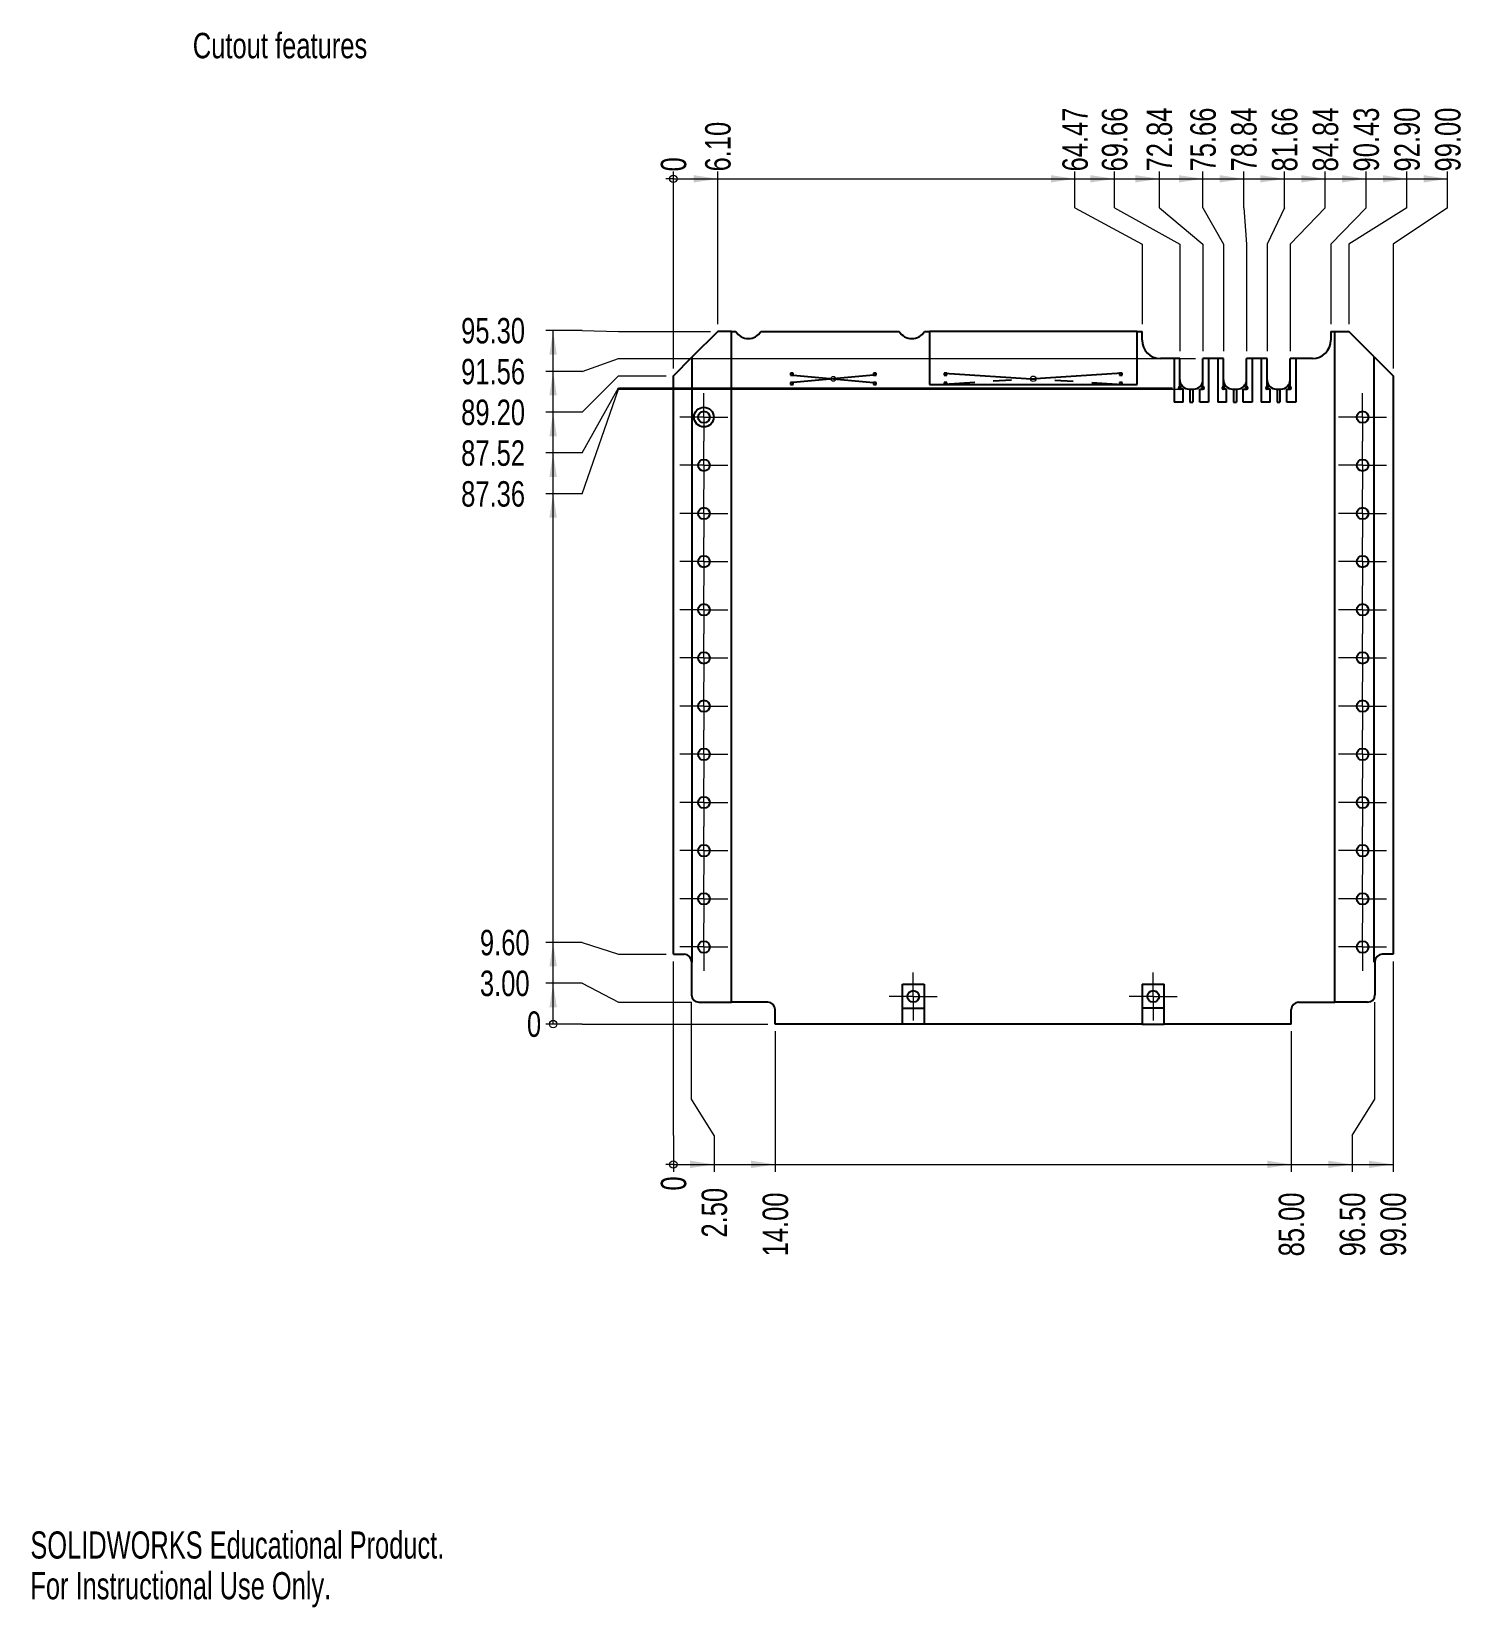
# Model space of a CAD drawing. Header units: millimetres. Extents: x 0 to 198, y 0 to 217.
import ezdxf

# ---------------------------------------------------------------- set-up
doc = ezdxf.new("R2010")
doc.units = ezdxf.units.MM
doc.linetypes.add('CENTERX2', pattern=[20.32, 12.7, -2.54, 2.54, -2.54])
doc.styles.add('SLDTEXTSTYLE0', font='TXT', dxfattribs={"width": 0.75})
doc.styles.add('SLDTEXTSTYLE1', font='TXT', dxfattribs={"width": 0.7})
doc.dimstyles.new('SLDDIMSTYLE0', dxfattribs={"dimtxt": 3.5, "dimasz": 0.338667, "dimexe": 0, "dimexo": 0.0625, "dimgap": 0.875, "dimtad": 0, "dimtih": 1, "dimtoh": 1, "dimdec": 0, "dimrnd": 1e-09, "dimdsep": 46, "dimtxsty": 'SLDTEXTSTYLE0', "dimblk1": 'ORIGIN', "dimblk2": 'ORIGIN', "dimsah": 1, "dimcen": 0.09, "dimadec": 0, "dimazin": 2, "dimtfac": 1, "dimtdec": 0, "dimtofl": 0, "dimtmove": 0, "dimatfit": 3, "dimldrblk": 'ORIGIN', "dimfxl": 1, "dimfrac": 2, "dimtolj": 1, "dimtzin": 12, "dimarcsym": 0})
doc.dimstyles.new('SLDDIMSTYLE1', dxfattribs={"dimtxt": 3.5, "dimasz": 3.302, "dimexe": 0, "dimexo": 0.0625, "dimgap": 0.875, "dimtad": 0, "dimtih": 1, "dimtoh": 1, "dimrnd": 1e-09, "dimzin": 4, "dimdsep": 46, "dimtxsty": 'SLDTEXTSTYLE0', "dimsah": 1, "dimcen": 0.09, "dimadec": 0, "dimazin": 1, "dimtfac": 1, "dimtofl": 0, "dimtmove": 0, "dimatfit": 3, "dimfxl": 1, "dimfrac": 2, "dimtolj": 1, "dimtzin": 12, "dimarcsym": 0})
doc.dimstyles.new('SLDDIMSTYLE2', dxfattribs={"dimtxt": 3.5, "dimasz": 3.302, "dimexe": 0, "dimexo": 0.0625, "dimgap": 0.875, "dimtad": 0, "dimtih": 1, "dimtoh": 1, "dimrnd": 1e-09, "dimzin": 12, "dimdsep": 46, "dimtxsty": 'SLDTEXTSTYLE0', "dimsah": 1, "dimcen": 0.09, "dimadec": 0, "dimazin": 3, "dimtfac": 1, "dimtofl": 0, "dimtmove": 0, "dimatfit": 3, "dimfxl": 1, "dimfrac": 2, "dimtolj": 1, "dimtzin": 12, "dimarcsym": 0})

# ---------------------------------------------------------------- blocks, each defined once
blk = doc.blocks.new('_ORIGIN')
at = {"color": 0, "linetype": 'ByBlock', "lineweight": -2}
blk.add_line((0, 0), (-1, 0), dxfattribs=at)
blk.add_circle((0, 0), 0.5, dxfattribs=at)
blk = doc.blocks.new('_D')
at = {"color": 7, "linetype": 'Continuous', "lineweight": 18}
for p, q in [((88.45, 69.9), (88.45, 88.82)), ((88.45, 64.9), (88.45, 69.9)), ((88.45, 64.9), (88.45, 59.9))]:
    blk.add_line(p, q, dxfattribs=at)
at = {"color": 7, "linetype": 'Continuous', "lineweight": 18, "xscale": 1.016, "yscale": 1.016}
blk.add_blockref('_ORIGIN', (88.45, 60.91), dxfattribs=at)
at = {"color": 7, "linetype": 'Continuous', "lineweight": 18, "insert": (86.72, 57.31), "char_height": 3.5, "attachment_point": 1, "rotation": 90, "style": 'SLDTEXTSTYLE0'}
blk.add_mtext('0', dxfattribs=at)
blk = doc.blocks.new('_D_1')
at = {"color": 7, "linetype": 'Continuous', "lineweight": 18}
for p, q in [((90.95, 69.9), (90.95, 83.22)), ((94.07, 64.9), (90.95, 69.9)), ((94.07, 64.9), (94.07, 59.9)), ((88.45, 60.91), (94.07, 60.91))]:
    blk.add_line(p, q, dxfattribs=at)
blk.add_solid([(94.07, 60.91), (90.76, 61.42), (90.76, 60.41)], dxfattribs=at)
at = {"color": 7, "linetype": 'Continuous', "lineweight": 18, "insert": (92.33, 50.85), "char_height": 3.5, "attachment_point": 1, "rotation": 90, "style": 'SLDTEXTSTYLE0'}
blk.add_mtext('2.50', dxfattribs=at)
blk = doc.blocks.new('_D_2')
at = {"color": 7, "linetype": 'Continuous', "lineweight": 18}
for p, q in [((102.45, 79.22), (102.45, 59.9)), ((94.07, 60.91), (102.45, 60.91))]:
    blk.add_line(p, q, dxfattribs=at)
blk.add_solid([(102.45, 60.91), (99.15, 61.42), (99.15, 60.41)], dxfattribs=at)
at = {"color": 7, "linetype": 'Continuous', "lineweight": 18, "insert": (100.72, 48.26), "char_height": 3.5, "attachment_point": 1, "rotation": 90, "style": 'SLDTEXTSTYLE0'}
blk.add_mtext('14.00', dxfattribs=at)
blk = doc.blocks.new('_D_3')
at = {"color": 7, "linetype": 'Continuous', "lineweight": 18}
for p, q in [((173.45, 79.22), (173.45, 59.9)), ((102.45, 60.91), (173.45, 60.91))]:
    blk.add_line(p, q, dxfattribs=at)
blk.add_solid([(173.45, 60.91), (170.15, 61.42), (170.15, 60.41)], dxfattribs=at)
at = {"color": 7, "linetype": 'Continuous', "lineweight": 18, "insert": (171.72, 48.26), "char_height": 3.5, "attachment_point": 1, "rotation": 90, "style": 'SLDTEXTSTYLE0'}
blk.add_mtext('85.00', dxfattribs=at)
blk = doc.blocks.new('_D_4')
at = {"color": 7, "linetype": 'Continuous', "lineweight": 18}
for p, q in [((184.95, 69.9), (184.95, 83.22)), ((181.84, 64.9), (184.95, 69.9)), ((181.84, 64.9), (181.84, 59.9)), ((173.45, 60.91), (181.84, 60.91))]:
    blk.add_line(p, q, dxfattribs=at)
blk.add_solid([(181.84, 60.91), (178.54, 61.42), (178.54, 60.41)], dxfattribs=at)
at = {"color": 7, "linetype": 'Continuous', "lineweight": 18, "insert": (180.11, 48.26), "char_height": 3.5, "attachment_point": 1, "rotation": 90, "style": 'SLDTEXTSTYLE0'}
blk.add_mtext('96.50', dxfattribs=at)
blk = doc.blocks.new('_D_5')
at = {"color": 7, "linetype": 'Continuous', "lineweight": 18}
for p, q in [((187.45, 88.82), (187.45, 59.9)), ((181.84, 60.91), (187.45, 60.91))]:
    blk.add_line(p, q, dxfattribs=at)
blk.add_solid([(187.45, 60.91), (184.15, 61.42), (184.15, 60.41)], dxfattribs=at)
at = {"color": 7, "linetype": 'Continuous', "lineweight": 18, "insert": (185.72, 48.26), "char_height": 3.5, "attachment_point": 1, "rotation": 90, "style": 'SLDTEXTSTYLE0'}
blk.add_mtext('99.00', dxfattribs=at)
blk = doc.blocks.new('_D_6')
at = {"color": 7, "linetype": 'Continuous', "lineweight": 18}
for p, q in [((75.89, 80.22), (70.89, 80.22)), ((75.89, 80.22), (80.89, 80.22)), ((80.89, 80.22), (101.45, 80.22))]:
    blk.add_line(p, q, dxfattribs=at)
at = {"color": 7, "linetype": 'Continuous', "lineweight": 18, "xscale": 1.016, "yscale": 1.016}
blk.add_blockref('_ORIGIN', (71.91, 80.22), dxfattribs=at)
at = {"color": 7, "linetype": 'Continuous', "lineweight": 18, "insert": (68.31, 81.96), "char_height": 3.5, "attachment_point": 1, "style": 'SLDTEXTSTYLE0'}
blk.add_mtext('0', dxfattribs=at)
blk = doc.blocks.new('_D_7')
at = {"color": 7, "linetype": 'Continuous', "lineweight": 18}
for p, q in [((75.89, 85.83), (70.89, 85.83)), ((71.91, 80.22), (71.91, 85.83)), ((75.89, 85.83), (80.89, 83.22)), ((80.89, 83.22), (90.95, 83.22))]:
    blk.add_line(p, q, dxfattribs=at)
blk.add_solid([(71.91, 85.83), (71.4, 82.53), (72.42, 82.53)], dxfattribs=at)
at = {"color": 7, "linetype": 'Continuous', "lineweight": 18, "insert": (61.84, 87.57), "char_height": 3.5, "attachment_point": 1, "style": 'SLDTEXTSTYLE0'}
blk.add_mtext('3.00', dxfattribs=at)
blk = doc.blocks.new('_D_8')
at = {"color": 7, "linetype": 'Continuous', "lineweight": 18}
for p, q in [((75.89, 91.45), (70.89, 91.45)), ((71.91, 85.83), (71.91, 91.45)), ((75.89, 91.45), (80.89, 89.82)), ((80.89, 89.82), (87.45, 89.82))]:
    blk.add_line(p, q, dxfattribs=at)
blk.add_solid([(71.91, 91.45), (71.4, 88.14), (72.42, 88.14)], dxfattribs=at)
at = {"color": 7, "linetype": 'Continuous', "lineweight": 18, "insert": (61.84, 93.18), "char_height": 3.5, "attachment_point": 1, "style": 'SLDTEXTSTYLE0'}
blk.add_mtext('9.60', dxfattribs=at)
blk = doc.blocks.new('_D_9')
at = {"color": 7, "linetype": 'Continuous', "lineweight": 18}
for p, q in [((75.89, 153.18), (80.89, 167.58)), ((80.89, 167.58), (158.38, 167.58)), ((75.89, 153.18), (70.89, 153.18)), ((71.91, 91.45), (71.91, 153.18))]:
    blk.add_line(p, q, dxfattribs=at)
blk.add_solid([(71.91, 153.18), (71.4, 149.87), (72.42, 149.87)], dxfattribs=at)
at = {"color": 7, "linetype": 'Continuous', "lineweight": 18, "insert": (59.26, 154.91), "char_height": 3.5, "attachment_point": 1, "style": 'SLDTEXTSTYLE0'}
blk.add_mtext('87.36', dxfattribs=at)
blk = doc.blocks.new('_D_10')
at = {"color": 7, "linetype": 'Continuous', "lineweight": 18}
for p, q in [((75.89, 158.79), (80.89, 167.74)), ((80.89, 167.74), (157.11, 167.74)), ((75.89, 158.79), (70.89, 158.79)), ((71.91, 153.18), (71.91, 158.79))]:
    blk.add_line(p, q, dxfattribs=at)
blk.add_solid([(71.91, 158.79), (71.4, 155.49), (72.42, 155.49)], dxfattribs=at)
at = {"color": 7, "linetype": 'Continuous', "lineweight": 18, "insert": (59.26, 160.52), "char_height": 3.5, "attachment_point": 1, "style": 'SLDTEXTSTYLE0'}
blk.add_mtext('87.52', dxfattribs=at)
blk = doc.blocks.new('_D_11')
at = {"color": 7, "linetype": 'Continuous', "lineweight": 18}
for p, q in [((75.89, 164.4), (80.89, 169.42)), ((80.89, 169.42), (87.45, 169.42)), ((75.89, 164.4), (70.89, 164.4)), ((71.91, 158.79), (71.91, 164.4))]:
    blk.add_line(p, q, dxfattribs=at)
blk.add_solid([(71.91, 164.4), (71.4, 161.1), (72.42, 161.1)], dxfattribs=at)
at = {"color": 7, "linetype": 'Continuous', "lineweight": 18, "insert": (59.26, 166.13), "char_height": 3.5, "attachment_point": 1, "style": 'SLDTEXTSTYLE0'}
blk.add_mtext('89.20', dxfattribs=at)
blk = doc.blocks.new('_D_12')
at = {"color": 7, "linetype": 'Continuous', "lineweight": 18}
for p, q in [((75.89, 170.01), (80.89, 171.78)), ((80.89, 171.78), (160.29, 171.78)), ((75.89, 170.01), (70.89, 170.01)), ((71.91, 164.4), (71.91, 170.01))]:
    blk.add_line(p, q, dxfattribs=at)
blk.add_solid([(71.91, 170.01), (71.4, 166.71), (72.42, 166.71)], dxfattribs=at)
at = {"color": 7, "linetype": 'Continuous', "lineweight": 18, "insert": (59.26, 171.74), "char_height": 3.5, "attachment_point": 1, "style": 'SLDTEXTSTYLE0'}
blk.add_mtext('91.56', dxfattribs=at)
blk = doc.blocks.new('_D_13')
at = {"color": 7, "linetype": 'Continuous', "lineweight": 18}
for p, q in [((75.89, 175.62), (70.89, 175.62)), ((71.91, 170.01), (71.91, 175.62)), ((75.89, 175.62), (80.89, 175.52)), ((80.89, 175.52), (93.55, 175.52))]:
    blk.add_line(p, q, dxfattribs=at)
blk.add_solid([(71.91, 175.62), (71.4, 172.32), (72.42, 172.32)], dxfattribs=at)
at = {"color": 7, "linetype": 'Continuous', "lineweight": 18, "insert": (59.26, 177.36), "char_height": 3.5, "attachment_point": 1, "style": 'SLDTEXTSTYLE0'}
blk.add_mtext('95.30', dxfattribs=at)
blk = doc.blocks.new('_D_14')
at = {"color": 7, "linetype": 'Continuous', "lineweight": 18}
blk.add_line((88.45, 170.42), (88.45, 197.52), dxfattribs=at)
at = {"color": 7, "linetype": 'Continuous', "lineweight": 18, "xscale": 1.016, "yscale": 1.016}
blk.add_blockref('_ORIGIN', (88.45, 196.51), dxfattribs=at)
at = {"color": 7, "linetype": 'Continuous', "lineweight": 18, "insert": (86.72, 197.52), "char_height": 3.5, "attachment_point": 1, "rotation": 90, "style": 'SLDTEXTSTYLE0'}
blk.add_mtext('0', dxfattribs=at)
blk = doc.blocks.new('_D_15')
at = {"color": 7, "linetype": 'Continuous', "lineweight": 18}
for p, q in [((94.55, 176.52), (94.55, 197.52)), ((88.45, 196.51), (94.55, 196.51))]:
    blk.add_line(p, q, dxfattribs=at)
blk.add_solid([(94.55, 196.51), (91.25, 197.01), (91.25, 196)], dxfattribs=at)
at = {"color": 7, "linetype": 'Continuous', "lineweight": 18, "insert": (92.82, 197.52), "char_height": 3.5, "attachment_point": 1, "rotation": 90, "style": 'SLDTEXTSTYLE0'}
blk.add_mtext('6.10', dxfattribs=at)
blk = doc.blocks.new('_D_16')
at = {"color": 7, "linetype": 'Continuous', "lineweight": 18}
for p, q in [((143.69, 192.52), (143.69, 197.52)), ((94.55, 196.51), (143.69, 196.51)), ((143.69, 192.52), (152.92, 187.52)), ((152.92, 187.52), (152.92, 176.52))]:
    blk.add_line(p, q, dxfattribs=at)
blk.add_solid([(143.69, 196.51), (140.39, 197.01), (140.39, 196)], dxfattribs=at)
at = {"color": 7, "linetype": 'Continuous', "lineweight": 18, "insert": (141.96, 197.52), "char_height": 3.5, "attachment_point": 1, "rotation": 90, "style": 'SLDTEXTSTYLE0'}
blk.add_mtext('64.47', dxfattribs=at)
blk = doc.blocks.new('_D_17')
at = {"color": 7, "linetype": 'Continuous', "lineweight": 18}
for p, q in [((149.12, 192.52), (149.12, 197.52)), ((143.69, 196.51), (149.12, 196.51)), ((149.12, 192.52), (158.11, 187.52)), ((158.11, 187.52), (158.11, 172.78))]:
    blk.add_line(p, q, dxfattribs=at)
blk.add_solid([(149.12, 196.51), (145.82, 197.01), (145.82, 196)], dxfattribs=at)
at = {"color": 7, "linetype": 'Continuous', "lineweight": 18, "insert": (147.39, 197.52), "char_height": 3.5, "attachment_point": 1, "rotation": 90, "style": 'SLDTEXTSTYLE0'}
blk.add_mtext('69.66', dxfattribs=at)
blk = doc.blocks.new('_D_18')
at = {"color": 7, "linetype": 'Continuous', "lineweight": 18}
for p, q in [((155.3, 192.52), (155.3, 197.52)), ((149.12, 196.51), (155.3, 196.51)), ((155.3, 192.52), (161.29, 187.52)), ((161.29, 187.52), (161.29, 172.78))]:
    blk.add_line(p, q, dxfattribs=at)
blk.add_solid([(155.3, 196.51), (152, 197.01), (152, 196)], dxfattribs=at)
at = {"color": 7, "linetype": 'Continuous', "lineweight": 18, "insert": (153.56, 197.52), "char_height": 3.5, "attachment_point": 1, "rotation": 90, "style": 'SLDTEXTSTYLE0'}
blk.add_mtext('72.84', dxfattribs=at)
blk = doc.blocks.new('_D_19')
at = {"color": 7, "linetype": 'Continuous', "lineweight": 18}
for p, q in [((161.29, 192.52), (161.29, 197.52)), ((155.3, 196.51), (161.29, 196.51)), ((161.29, 192.52), (164.11, 187.52)), ((164.11, 187.52), (164.11, 172.78))]:
    blk.add_line(p, q, dxfattribs=at)
blk.add_solid([(161.29, 196.51), (157.99, 197.01), (157.99, 196)], dxfattribs=at)
at = {"color": 7, "linetype": 'Continuous', "lineweight": 18, "insert": (159.56, 197.52), "char_height": 3.5, "attachment_point": 1, "rotation": 90, "style": 'SLDTEXTSTYLE0'}
blk.add_mtext('75.66', dxfattribs=at)
blk = doc.blocks.new('_D_20')
at = {"color": 7, "linetype": 'Continuous', "lineweight": 18}
for p, q in [((166.91, 192.52), (166.91, 197.52)), ((161.29, 196.51), (166.91, 196.51)), ((166.91, 192.52), (167.29, 187.52)), ((167.29, 187.52), (167.29, 172.78))]:
    blk.add_line(p, q, dxfattribs=at)
blk.add_solid([(166.91, 196.51), (163.6, 197.01), (163.6, 196)], dxfattribs=at)
at = {"color": 7, "linetype": 'Continuous', "lineweight": 18, "insert": (165.17, 197.52), "char_height": 3.5, "attachment_point": 1, "rotation": 90, "style": 'SLDTEXTSTYLE0'}
blk.add_mtext('78.84', dxfattribs=at)
blk = doc.blocks.new('_D_21')
at = {"color": 7, "linetype": 'Continuous', "lineweight": 18}
for p, q in [((172.52, 192.52), (172.52, 197.52)), ((166.91, 196.51), (172.52, 196.51)), ((172.52, 192.52), (170.11, 187.52)), ((170.11, 187.52), (170.11, 172.78))]:
    blk.add_line(p, q, dxfattribs=at)
blk.add_solid([(172.52, 196.51), (169.21, 197.01), (169.21, 196)], dxfattribs=at)
at = {"color": 7, "linetype": 'Continuous', "lineweight": 18, "insert": (170.78, 197.52), "char_height": 3.5, "attachment_point": 1, "rotation": 90, "style": 'SLDTEXTSTYLE0'}
blk.add_mtext('81.66', dxfattribs=at)
blk = doc.blocks.new('_D_22')
at = {"color": 7, "linetype": 'Continuous', "lineweight": 18}
for p, q in [((178.13, 192.52), (178.13, 197.52)), ((172.52, 196.51), (178.13, 196.51)), ((178.13, 192.52), (173.29, 187.52)), ((173.29, 187.52), (173.29, 172.78))]:
    blk.add_line(p, q, dxfattribs=at)
blk.add_solid([(178.13, 196.51), (174.83, 197.01), (174.83, 196)], dxfattribs=at)
at = {"color": 7, "linetype": 'Continuous', "lineweight": 18, "insert": (176.4, 197.52), "char_height": 3.5, "attachment_point": 1, "rotation": 90, "style": 'SLDTEXTSTYLE0'}
blk.add_mtext('84.84', dxfattribs=at)
blk = doc.blocks.new('_D_23')
at = {"color": 7, "linetype": 'Continuous', "lineweight": 18}
for p, q in [((183.74, 192.52), (183.74, 197.52)), ((178.13, 196.51), (183.74, 196.51)), ((183.74, 192.52), (178.89, 187.52)), ((178.89, 187.52), (178.89, 176.52))]:
    blk.add_line(p, q, dxfattribs=at)
blk.add_solid([(183.74, 196.51), (180.44, 197.01), (180.44, 196)], dxfattribs=at)
at = {"color": 7, "linetype": 'Continuous', "lineweight": 18, "insert": (182.01, 197.52), "char_height": 3.5, "attachment_point": 1, "rotation": 90, "style": 'SLDTEXTSTYLE0'}
blk.add_mtext('90.43', dxfattribs=at)
blk = doc.blocks.new('_D_24')
at = {"color": 7, "linetype": 'Continuous', "lineweight": 18}
for p, q in [((189.35, 192.52), (189.35, 197.52)), ((183.74, 196.51), (189.35, 196.51)), ((189.35, 192.52), (181.35, 187.52)), ((181.35, 187.52), (181.35, 176.52))]:
    blk.add_line(p, q, dxfattribs=at)
blk.add_solid([(189.35, 196.51), (186.05, 197.01), (186.05, 196)], dxfattribs=at)
at = {"color": 7, "linetype": 'Continuous', "lineweight": 18, "insert": (187.62, 197.52), "char_height": 3.5, "attachment_point": 1, "rotation": 90, "style": 'SLDTEXTSTYLE0'}
blk.add_mtext('92.90', dxfattribs=at)
blk = doc.blocks.new('_D_25')
at = {"color": 7, "linetype": 'Continuous', "lineweight": 18}
for p, q in [((194.96, 192.52), (194.96, 197.52)), ((189.35, 196.51), (194.96, 196.51)), ((194.96, 192.52), (187.45, 187.52)), ((187.45, 187.52), (187.45, 170.42))]:
    blk.add_line(p, q, dxfattribs=at)
blk.add_solid([(194.96, 196.51), (191.66, 197.01), (191.66, 196)], dxfattribs=at)
at = {"color": 7, "linetype": 'Continuous', "lineweight": 18, "insert": (193.23, 197.52), "char_height": 3.5, "attachment_point": 1, "rotation": 90, "style": 'SLDTEXTSTYLE0'}
blk.add_mtext('99.00', dxfattribs=at)
blk = doc.blocks.new('SW_CENTERMARKSYMBOL_0')
at = {"color": 0, "linetype": 'Continuous', "lineweight": 0}
for p, q in [((0, 2.5), (0, 3.3)), ((0, 0), (0, 2.5)), ((-2.5, 0), (-3.3, 0)), ((0, 0), (-2.5, 0)), ((0, 0), (0, -2.5)), ((0, 0), (2.5, 0)), ((2.5, 0), (3.3, 0)), ((0, -2.5), (0, -3.3))]:
    blk.add_line(p, q, dxfattribs=at)
blk = doc.blocks.new('SW_CENTERMARKSYMBOL_1')
at = {"color": 0, "linetype": 'Continuous', "lineweight": 0}
for p, q in [((0, 2.5), (0, 3.3)), ((0, 0), (0, 2.5)), ((-2.5, 0), (-3.3, 0)), ((0, 0), (-2.5, 0)), ((0, 0), (0, -2.5)), ((0, 0), (2.5, 0)), ((2.5, 0), (3.3, 0)), ((0, -2.5), (0, -3.3))]:
    blk.add_line(p, q, dxfattribs=at)
blk = doc.blocks.new('SW_CENTERMARKSYMBOL_2')
at = {"color": 0, "linetype": 'Continuous', "lineweight": 0}
for p, q in [((0, 2.5), (0, 3.3)), ((0, 0), (0, 2.5)), ((-2.5, 0), (-3.3, 0)), ((0, 0), (-2.5, 0)), ((0, 0), (0, -2.5)), ((0, 0), (2.5, 0)), ((2.5, 0), (3.3, 0)), ((0, -2.5), (0, -3.3))]:
    blk.add_line(p, q, dxfattribs=at)
blk = doc.blocks.new('SW_CENTERMARKSYMBOL_3')
at = {"color": 0, "linetype": 'Continuous', "lineweight": 0}
for p, q in [((0, 2.5), (0, 3.3)), ((0, 0), (0, 2.5)), ((-2.5, 0), (-3.3, 0)), ((0, 0), (-2.5, 0)), ((0, 0), (0, -2.5)), ((0, 0), (2.5, 0)), ((2.5, 0), (3.3, 0)), ((0, -2.5), (0, -3.3))]:
    blk.add_line(p, q, dxfattribs=at)
blk = doc.blocks.new('SW_CENTERMARKSYMBOL_4')
at = {"color": 0, "linetype": 'Continuous', "lineweight": 0}
for p, q in [((0, 2.5), (0, 3.3)), ((0, 0), (0, 2.5)), ((-2.5, 0), (-3.3, 0)), ((0, 0), (-2.5, 0)), ((0, 0), (0, -2.5)), ((0, 0), (2.5, 0)), ((2.5, 0), (3.3, 0)), ((0, -2.5), (0, -3.3))]:
    blk.add_line(p, q, dxfattribs=at)
blk = doc.blocks.new('SW_CENTERMARKSYMBOL_5')
at = {"color": 0, "linetype": 'Continuous', "lineweight": 0}
for p, q in [((0, 2.5), (0, 3.3)), ((0, 0), (0, 2.5)), ((-2.5, 0), (-3.3, 0)), ((0, 0), (-2.5, 0)), ((0, 0), (0, -2.5)), ((0, 0), (2.5, 0)), ((2.5, 0), (3.3, 0)), ((0, -2.5), (0, -3.3))]:
    blk.add_line(p, q, dxfattribs=at)
blk = doc.blocks.new('SW_CENTERMARKSYMBOL_6')
at = {"color": 0, "linetype": 'Continuous', "lineweight": 0}
for p, q in [((0, 2.5), (0, 3.3)), ((0, 0), (0, 2.5)), ((-2.5, 0), (-3.3, 0)), ((0, 0), (-2.5, 0)), ((0, 0), (0, -2.5)), ((0, 0), (2.5, 0)), ((2.5, 0), (3.3, 0)), ((0, -2.5), (0, -3.3))]:
    blk.add_line(p, q, dxfattribs=at)
blk = doc.blocks.new('SW_CENTERMARKSYMBOL_7')
at = {"color": 0, "linetype": 'Continuous', "lineweight": 0}
for p, q in [((0, 2.5), (0, 3.3)), ((0, 0), (0, 2.5)), ((-2.5, 0), (-3.3, 0)), ((0, 0), (-2.5, 0)), ((0, 0), (0, -2.5)), ((0, 0), (2.5, 0)), ((2.5, 0), (3.3, 0)), ((0, -2.5), (0, -3.3))]:
    blk.add_line(p, q, dxfattribs=at)
blk = doc.blocks.new('SW_CENTERMARKSYMBOL_8')
at = {"color": 0, "linetype": 'Continuous', "lineweight": 0}
for p, q in [((0, 2.5), (0, 3.3)), ((0, 0), (0, 2.5)), ((-2.5, 0), (-3.3, 0)), ((0, 0), (-2.5, 0)), ((0, 0), (0, -2.5)), ((0, 0), (2.5, 0)), ((2.5, 0), (3.3, 0)), ((0, -2.5), (0, -3.3))]:
    blk.add_line(p, q, dxfattribs=at)
blk = doc.blocks.new('SW_CENTERMARKSYMBOL_9')
at = {"color": 0, "linetype": 'Continuous', "lineweight": 0}
for p, q in [((0, 2.5), (0, 3.3)), ((0, 0), (0, 2.5)), ((-2.5, 0), (-3.3, 0)), ((0, 0), (-2.5, 0)), ((0, 0), (0, -2.5)), ((0, 0), (2.5, 0)), ((2.5, 0), (3.3, 0)), ((0, -2.5), (0, -3.3))]:
    blk.add_line(p, q, dxfattribs=at)
blk = doc.blocks.new('SW_CENTERMARKSYMBOL_10')
at = {"color": 0, "linetype": 'Continuous', "lineweight": 0}
for p, q in [((0, 2.5), (0, 3.3)), ((0, 0), (0, 2.5)), ((-2.5, 0), (-3.3, 0)), ((0, 0), (-2.5, 0)), ((0, 0), (0, -2.5)), ((0, 0), (2.5, 0)), ((2.5, 0), (3.3, 0)), ((0, -2.5), (0, -3.3))]:
    blk.add_line(p, q, dxfattribs=at)
blk = doc.blocks.new('SW_CENTERMARKSYMBOL_11')
at = {"color": 0, "linetype": 'Continuous', "lineweight": 0}
for p, q in [((0, 2.5), (0, 3.3)), ((0, 0), (0, 2.5)), ((-2.5, 0), (-3.3, 0)), ((0, 0), (-2.5, 0)), ((0, 0), (0, -2.5)), ((0, 0), (2.5, 0)), ((2.5, 0), (3.3, 0)), ((0, -2.5), (0, -3.3))]:
    blk.add_line(p, q, dxfattribs=at)
blk = doc.blocks.new('SW_CENTERMARKSYMBOL_12')
at = {"color": 0, "linetype": 'Continuous', "lineweight": 0}
for p, q in [((0, 2.5), (0, 3.3)), ((0, 0), (0, 2.5)), ((-2.5, 0), (-3.3, 0)), ((0, 0), (-2.5, 0)), ((0, 0), (0, -2.5)), ((0, 0), (2.5, 0)), ((2.5, 0), (3.3, 0)), ((0, -2.5), (0, -3.3))]:
    blk.add_line(p, q, dxfattribs=at)
blk = doc.blocks.new('SW_CENTERMARKSYMBOL_13')
at = {"color": 0, "linetype": 'Continuous', "lineweight": 0}
for p, q in [((0, 2.5), (0, 3.3)), ((0, 0), (0, 2.5)), ((-2.5, 0), (-3.3, 0)), ((0, 0), (-2.5, 0)), ((0, 0), (0, -2.5)), ((0, 0), (2.5, 0)), ((2.5, 0), (3.3, 0)), ((0, -2.5), (0, -3.3))]:
    blk.add_line(p, q, dxfattribs=at)
blk = doc.blocks.new('SW_CENTERMARKSYMBOL_14')
at = {"color": 0, "linetype": 'Continuous', "lineweight": 0}
for p, q in [((0, 2.5), (0, 3.3)), ((0, 0), (0, 2.5)), ((-2.5, 0), (-3.3, 0)), ((0, 0), (-2.5, 0)), ((0, 0), (0, -2.5)), ((0, 0), (2.5, 0)), ((2.5, 0), (3.3, 0)), ((0, -2.5), (0, -3.3))]:
    blk.add_line(p, q, dxfattribs=at)
blk = doc.blocks.new('SW_CENTERMARKSYMBOL_15')
at = {"color": 0, "linetype": 'Continuous', "lineweight": 0}
for p, q in [((0, 2.5), (0, 3.3)), ((0, 0), (0, 2.5)), ((-2.5, 0), (-3.3, 0)), ((0, 0), (-2.5, 0)), ((0, 0), (0, -2.5)), ((0, 0), (2.5, 0)), ((2.5, 0), (3.3, 0)), ((0, -2.5), (0, -3.3))]:
    blk.add_line(p, q, dxfattribs=at)
blk = doc.blocks.new('SW_CENTERMARKSYMBOL_16')
at = {"color": 0, "linetype": 'Continuous', "lineweight": 0}
for p, q in [((0, 2.5), (0, 3.3)), ((0, 0), (0, 2.5)), ((-2.5, 0), (-3.3, 0)), ((0, 0), (-2.5, 0)), ((0, 0), (0, -2.5)), ((0, 0), (2.5, 0)), ((2.5, 0), (3.3, 0)), ((0, -2.5), (0, -3.3))]:
    blk.add_line(p, q, dxfattribs=at)
blk = doc.blocks.new('SW_CENTERMARKSYMBOL_17')
at = {"color": 0, "linetype": 'Continuous', "lineweight": 0}
for p, q in [((0, 2.5), (0, 3.3)), ((0, 0), (0, 2.5)), ((-2.5, 0), (-3.3, 0)), ((0, 0), (-2.5, 0)), ((0, 0), (0, -2.5)), ((0, 0), (2.5, 0)), ((2.5, 0), (3.3, 0)), ((0, -2.5), (0, -3.3))]:
    blk.add_line(p, q, dxfattribs=at)
blk = doc.blocks.new('SW_CENTERMARKSYMBOL_18')
at = {"color": 0, "linetype": 'Continuous', "lineweight": 0}
for p, q in [((0, 2.5), (0, 3.3)), ((0, 0), (0, 2.5)), ((-2.5, 0), (-3.3, 0)), ((0, 0), (-2.5, 0)), ((0, 0), (0, -2.5)), ((0, 0), (2.5, 0)), ((2.5, 0), (3.3, 0)), ((0, -2.5), (0, -3.3))]:
    blk.add_line(p, q, dxfattribs=at)
blk = doc.blocks.new('SW_CENTERMARKSYMBOL_19')
at = {"color": 0, "linetype": 'Continuous', "lineweight": 0}
for p, q in [((0, 2.5), (0, 3.3)), ((0, 0), (0, 2.5)), ((-2.5, 0), (-3.3, 0)), ((0, 0), (-2.5, 0)), ((0, 0), (0, -2.5)), ((0, 0), (2.5, 0)), ((2.5, 0), (3.3, 0)), ((0, -2.5), (0, -3.3))]:
    blk.add_line(p, q, dxfattribs=at)
blk = doc.blocks.new('SW_CENTERMARKSYMBOL_20')
at = {"color": 0, "linetype": 'Continuous', "lineweight": 0}
for p, q in [((0, 2.5), (0, 3.3)), ((0, 0), (0, 2.5)), ((-2.5, 0), (-3.3, 0)), ((0, 0), (-2.5, 0)), ((0, 0), (0, -2.5)), ((0, 0), (2.5, 0)), ((2.5, 0), (3.3, 0)), ((0, -2.5), (0, -3.3))]:
    blk.add_line(p, q, dxfattribs=at)
blk = doc.blocks.new('SW_CENTERMARKSYMBOL_21')
at = {"color": 0, "linetype": 'Continuous', "lineweight": 0}
for p, q in [((0, 2.5), (0, 3.3)), ((0, 0), (0, 2.5)), ((-2.5, 0), (-3.3, 0)), ((0, 0), (-2.5, 0)), ((0, 0), (0, -2.5)), ((0, 0), (2.5, 0)), ((2.5, 0), (3.3, 0)), ((0, -2.5), (0, -3.3))]:
    blk.add_line(p, q, dxfattribs=at)
blk = doc.blocks.new('SW_CENTERMARKSYMBOL_22')
at = {"color": 0, "linetype": 'Continuous', "lineweight": 0}
for p, q in [((0, 2.5), (0, 3.3)), ((0, 0), (0, 2.5)), ((-2.5, 0), (-3.3, 0)), ((0, 0), (-2.5, 0)), ((0, 0), (0, -2.5)), ((0, 0), (2.5, 0)), ((2.5, 0), (3.3, 0)), ((0, -2.5), (0, -3.3))]:
    blk.add_line(p, q, dxfattribs=at)
blk = doc.blocks.new('SW_CENTERMARKSYMBOL_23')
at = {"color": 0, "linetype": 'Continuous', "lineweight": 0}
for p, q in [((0, 2.5), (0, 3.3)), ((0, 0), (0, 2.5)), ((-2.5, 0), (-3.3, 0)), ((0, 0), (-2.5, 0)), ((0, 0), (0, -2.5)), ((0, 0), (2.5, 0)), ((2.5, 0), (3.3, 0)), ((0, -2.5), (0, -3.3))]:
    blk.add_line(p, q, dxfattribs=at)
blk = doc.blocks.new('SW_CENTERMARKSYMBOL_24')
at = {"color": 0, "linetype": 'Continuous', "lineweight": 0}
for p, q in [((0, 2.5), (0, 3.3)), ((0, 0), (0, 2.5)), ((-2.5, 0), (-3.3, 0)), ((0, 0), (-2.5, 0)), ((0, 0), (0, -2.5)), ((0, 0), (2.5, 0)), ((2.5, 0), (3.3, 0)), ((0, -2.5), (0, -3.3))]:
    blk.add_line(p, q, dxfattribs=at)
blk = doc.blocks.new('SW_CENTERMARKSYMBOL_25')
at = {"color": 0, "linetype": 'Continuous', "lineweight": 0}
for p, q in [((0, 2.5), (0, 3.3)), ((0, 0), (0, 2.5)), ((-2.5, 0), (-3.3, 0)), ((0, 0), (-2.5, 0)), ((0, 0), (0, -2.5)), ((0, 0), (2.5, 0)), ((2.5, 0), (3.3, 0)), ((0, -2.5), (0, -3.3))]:
    blk.add_line(p, q, dxfattribs=at)

msp = doc.modelspace()

# ---------------------------------------------------------------- linework, layer by layer
at = {"color": 7, "linetype": 'Continuous', "lineweight": 25}
for p, q in [((94.554, 175.522), (91.054, 172.022)), ((96.454, 175.522), (94.554, 175.522)), ((96.454, 83.222), (96.454, 175.522)), ((96.454, 175.522), (97.022, 175.522)), ((100.486, 175.522), (119.522, 175.522)), ((122.986, 175.522), (123.666, 175.522)), ((123.666, 175.522), (123.666, 168.229)), ((152.241, 175.522), (123.666, 175.522)), ((152.241, 168.229), (152.241, 175.522)), ((152.241, 175.522), (152.922, 175.522)), ((152.922, 174.322), (152.922, 175.522)), ((178.886, 175.522), (178.886, 174.322)), ((178.886, 175.522), (179.454, 175.522)), ((179.454, 83.222), (179.454, 175.522)), ((179.454, 175.522), (181.354, 175.522)), ((184.854, 172.022), (181.354, 175.522)), ((88.454, 169.422), (91.054, 172.022)), ((91.054, 88.722), (91.054, 172.022)), ((157.329, 171.782), (155.462, 171.782)), ((157.329, 171.782), (157.329, 165.792)), ((158.114, 171.782), (157.329, 171.782)), ((158.114, 167.902), (158.114, 171.782)), ((161.294, 167.902), (161.294, 171.782)), ((162.079, 171.782), (161.294, 171.782)), ((162.079, 171.782), (162.079, 165.792)), ((163.329, 171.782), (162.079, 171.782)), ((163.329, 171.782), (163.329, 165.792)), ((164.114, 171.782), (163.329, 171.782)), ((164.114, 167.902), (164.114, 171.782)), ((168.079, 171.782), (167.294, 171.782)), ((167.294, 167.902), (167.294, 171.782)), ((168.079, 171.782), (168.079, 165.792)), ((169.329, 171.782), (168.079, 171.782)), ((169.329, 171.782), (169.329, 165.792)), ((170.114, 171.782), (169.329, 171.782)), ((170.114, 167.902), (170.114, 171.782)), ((173.294, 167.902), (173.294, 171.782)), ((174.079, 171.782), (173.294, 171.782)), ((174.079, 171.782), (174.079, 165.792)), ((176.346, 171.782), (174.079, 171.782)), ((184.854, 88.722), (184.854, 172.022)), ((184.854, 172.022), (187.454, 169.422)), ((88.454, 89.822), (88.454, 169.422)), ((187.454, 169.422), (187.454, 89.822)), ((123.666, 168.229), (152.241, 168.229)), ((158.559, 167.582), (158.114, 167.582)), ((158.559, 165.792), (158.559, 167.582)), ((159.384, 167.582), (159.514, 167.582)), ((159.514, 167.582), (159.514, 165.792)), ((159.514, 167.582), (159.894, 167.582)), ((159.894, 167.582), (159.894, 165.792)), ((159.894, 167.582), (160.024, 167.582)), ((160.849, 165.792), (160.849, 167.582)), ((160.849, 167.582), (161.294, 167.582)), ((164.559, 167.582), (164.114, 167.582)), ((164.559, 165.792), (164.559, 167.582)), ((165.384, 167.582), (165.514, 167.582)), ((165.514, 167.582), (165.514, 165.792)), ((165.514, 167.582), (165.894, 167.582)), ((165.894, 167.582), (165.894, 165.792)), ((165.894, 167.582), (166.024, 167.582)), ((166.849, 165.792), (166.849, 167.582)), ((166.849, 167.582), (167.294, 167.582)), ((170.559, 167.582), (170.114, 167.582)), ((170.559, 165.792), (170.559, 167.582)), ((171.384, 167.582), (171.514, 167.582)), ((171.514, 167.582), (171.514, 165.792)), ((171.514, 167.582), (171.894, 167.582)), ((171.894, 167.582), (171.894, 165.792)), ((171.894, 167.582), (172.024, 167.582)), ((172.849, 165.792), (172.849, 167.582)), ((172.849, 167.582), (173.294, 167.582)), ((158.559, 165.792), (157.329, 165.792)), ((159.514, 165.792), (159.894, 165.792)), ((162.079, 165.792), (160.849, 165.792)), ((164.559, 165.792), (163.329, 165.792)), ((165.514, 165.792), (165.894, 165.792)), ((168.079, 165.792), (166.849, 165.792)), ((170.559, 165.792), (169.329, 165.792)), ((171.514, 165.792), (171.894, 165.792)), ((174.079, 165.792), (172.849, 165.792)), ((88.454, 89.822), (89.954, 89.822)), ((187.454, 89.822), (185.954, 89.822)), ((90.954, 88.822), (90.954, 88.722)), ((90.954, 88.722), (91.054, 88.722)), ((90.954, 88.722), (90.954, 84.222)), ((184.954, 88.722), (184.854, 88.722)), ((184.954, 88.822), (184.954, 88.722)), ((184.954, 88.722), (184.954, 84.222)), ((91.954, 83.222), (96.454, 83.222)), ((101.454, 83.222), (96.454, 83.222)), ((119.954, 82.422), (122.954, 82.422)), ((119.954, 80.222), (119.954, 82.422)), ((122.954, 82.422), (122.954, 80.222)), ((155.954, 82.422), (152.954, 82.422)), ((152.954, 82.422), (152.954, 80.222)), ((155.954, 80.222), (155.954, 82.422)), ((174.454, 83.222), (179.454, 83.222)), ((183.954, 83.222), (179.454, 83.222)), ((102.454, 80.222), (102.454, 82.222)), ((173.454, 80.222), (173.454, 82.222)), ((119.954, 80.222), (102.454, 80.222)), ((122.954, 80.222), (119.954, 80.222)), ((152.954, 80.222), (122.954, 80.222)), ((152.954, 80.222), (155.954, 80.222)), ((173.454, 80.222), (155.954, 80.222))]:
    msp.add_line(p, q, dxfattribs=at)
at = {"color": 7, "linetype": 'Continuous'}
for p, q in [((104.561, 169.753), (104.561, 169.499)), ((104.916, 169.753), (104.561, 169.753)), ((104.561, 169.499), (104.916, 169.499)), ((104.916, 169.499), (104.916, 169.753)), ((115.991, 169.753), (115.991, 169.499)), ((116.346, 169.753), (115.991, 169.753)), ((115.991, 169.499), (116.346, 169.499)), ((116.346, 169.499), (116.346, 169.753)), ((125.711, 169.753), (125.711, 169.499)), ((126.066, 169.753), (125.711, 169.753)), ((125.711, 169.499), (126.066, 169.499)), ((126.066, 169.499), (126.066, 169.753)), ((149.841, 169.753), (149.841, 169.499)), ((150.196, 169.753), (149.841, 169.753)), ((149.841, 169.499), (150.196, 169.499)), ((150.196, 169.499), (150.196, 169.753)), ((104.561, 168.483), (104.561, 168.229)), ((104.916, 168.483), (104.561, 168.483)), ((104.561, 168.229), (104.916, 168.229)), ((104.916, 168.229), (104.916, 168.483)), ((115.991, 168.483), (115.991, 168.229)), ((116.346, 168.483), (115.991, 168.483)), ((115.991, 168.229), (116.346, 168.229)), ((116.346, 168.229), (116.346, 168.483)), ((125.711, 168.483), (125.711, 168.229)), ((126.066, 168.483), (125.711, 168.483)), ((125.711, 168.229), (126.066, 168.229)), ((126.066, 168.229), (126.066, 168.483)), ((149.841, 168.483), (149.841, 168.229)), ((150.196, 168.483), (149.841, 168.483)), ((149.841, 168.229), (150.196, 168.229)), ((150.196, 168.229), (150.196, 168.483)), ((119.954, 80.222), (119.954, 85.722)), ((119.954, 85.722), (122.954, 85.722)), ((122.954, 85.722), (122.954, 80.222)), ((152.954, 85.722), (152.954, 80.222)), ((152.954, 85.722), (155.954, 85.722)), ((155.954, 80.222), (155.954, 85.722)), ((122.954, 80.222), (119.954, 80.222)), ((152.954, 80.222), (155.954, 80.222))]:
    msp.add_line(p, q, dxfattribs=at)
at = {"color": 7, "linetype": 'CENTERX2'}
for p, q in [((115.991, 169.499), (104.916, 168.483)), ((104.916, 169.499), (115.991, 168.483)), ((125.711, 169.753), (150.196, 168.229)), ((150.196, 169.753), (125.711, 168.229))]:
    msp.add_line(p, q, dxfattribs=at)
at = {"color": 7, "linetype": 'Continuous', "lineweight": 18}
for centre, radius in [((110.454, 168.991), 0.328), ((137.954, 168.991), 0.375)]:
    msp.add_circle(centre, radius, dxfattribs=at)
at = {"color": 7, "linetype": 'Continuous'}
msp.add_circle((92.654, 163.722), 1.35, dxfattribs=at)
at = {"color": 7, "linetype": 'Continuous', "lineweight": 25}
for centre in [(92.654, 163.722), (183.254, 163.722), (92.654, 157.095), (183.254, 157.095), (92.654, 150.468), (183.254, 150.468), (92.654, 143.84), (183.254, 143.84), (92.654, 137.213), (183.254, 137.213), (92.654, 130.586), (183.254, 130.586), (92.654, 123.958), (183.254, 123.958), (92.654, 117.331), (183.254, 117.331), (92.654, 110.704), (183.254, 110.704), (92.654, 104.077), (183.254, 104.077), (92.654, 97.449), (183.254, 97.449), (92.654, 90.822), (183.254, 90.822), (121.454, 84.022), (154.454, 84.022)]:
    msp.add_circle(centre, 0.8, dxfattribs=at)
for centre, radius, start, end in [((98.754, 176.522), 2, 210, 330), ((121.254, 176.522), 2, 210, 330), ((155.462, 174.322), 2.54, 180, 270), ((176.346, 174.322), 2.54, 270, 0), ((158.114, 167.742), 0.16, 90, 270), ((159.384, 168.852), 1.27, 180, 270), ((158.114, 167.742), 0.16, 270, 90), ((160.024, 168.852), 1.27, 270, 0), ((161.294, 167.742), 0.16, 90, 270), ((161.294, 167.742), 0.16, 270, 90), ((164.114, 167.742), 0.16, 90, 270), ((165.384, 168.852), 1.27, 180, 270), ((164.114, 167.742), 0.16, 270, 90), ((166.024, 168.852), 1.27, 270, 0), ((167.294, 167.742), 0.16, 90, 270), ((167.294, 167.742), 0.16, 270, 90), ((170.114, 167.742), 0.16, 90, 270), ((171.384, 168.852), 1.27, 180, 270), ((170.114, 167.742), 0.16, 270, 90), ((172.024, 168.852), 1.27, 270, 0), ((173.294, 167.742), 0.16, 90, 270), ((173.294, 167.742), 0.16, 270, 90), ((89.954, 88.822), 1, 0, 90), ((185.954, 88.822), 1, 90, 180), ((91.954, 84.222), 1, 180, 270), ((101.454, 82.222), 1, 0, 90), ((174.454, 82.222), 1, 90, 180), ((183.954, 84.222), 1, 270, 0)]:
    msp.add_arc(centre, radius, start, end, dxfattribs=at)

# ---------------------------------------------------------------- block references
at = {"color": 7, "linetype": 'Continuous', "lineweight": 0}
for name, p in [('SW_CENTERMARKSYMBOL_0', (92.654, 163.722)), ('SW_CENTERMARKSYMBOL_13', (183.254, 163.722)), ('SW_CENTERMARKSYMBOL_12', (92.654, 157.095)), ('SW_CENTERMARKSYMBOL_24', (183.254, 157.095)), ('SW_CENTERMARKSYMBOL_11', (92.654, 150.468)), ('SW_CENTERMARKSYMBOL_23', (183.254, 150.468)), ('SW_CENTERMARKSYMBOL_10', (92.654, 143.84)), ('SW_CENTERMARKSYMBOL_22', (183.254, 143.84)), ('SW_CENTERMARKSYMBOL_9', (92.654, 137.213)), ('SW_CENTERMARKSYMBOL_21', (183.254, 137.213)), ('SW_CENTERMARKSYMBOL_8', (92.654, 130.586)), ('SW_CENTERMARKSYMBOL_20', (183.254, 130.586)), ('SW_CENTERMARKSYMBOL_7', (92.654, 123.958)), ('SW_CENTERMARKSYMBOL_19', (183.254, 123.958)), ('SW_CENTERMARKSYMBOL_6', (92.654, 117.331)), ('SW_CENTERMARKSYMBOL_18', (183.254, 117.331)), ('SW_CENTERMARKSYMBOL_5', (92.654, 110.704)), ('SW_CENTERMARKSYMBOL_17', (183.254, 110.704)), ('SW_CENTERMARKSYMBOL_4', (92.654, 104.077)), ('SW_CENTERMARKSYMBOL_16', (183.254, 104.077)), ('SW_CENTERMARKSYMBOL_3', (92.654, 97.449)), ('SW_CENTERMARKSYMBOL_15', (183.254, 97.449)), ('SW_CENTERMARKSYMBOL_2', (92.654, 90.822)), ('SW_CENTERMARKSYMBOL_14', (183.254, 90.822)), ('SW_CENTERMARKSYMBOL_1', (121.454, 84.022)), ('SW_CENTERMARKSYMBOL_25', (154.454, 84.022))]:
    msp.add_blockref(name, p, dxfattribs=at)

# ---------------------------------------------------------------- texts
at = {"color": 7, "linetype": 'Continuous', "lineweight": 0, "insert": (22.338, 216.591), "char_height": 3.5, "attachment_point": 1, "style": 'SLDTEXTSTYLE0'}
msp.add_mtext('Cutout features', dxfattribs=at)
at = {"color": 7, "linetype": 'Continuous', "char_height": 3.73507, "attachment_point": 1, "style": 'SLDTEXTSTYLE1'}
for s, insert in [('SOLIDWORKS Educational Product.', (0, 10.417)), ('For Instructional Use Only.', (0, 4.815))]:
    msp.add_mtext(s, dxfattribs=dict(at, insert=insert))

# ---------------------------------------------------------------- dimensions: what is measured, and where the dimension line sits
at = {"color": 7, "linetype": 'Continuous', "lineweight": 18}
for feature_location, offset, dtype, origin, dimstyle, picture, middle in [((152.922, 175.522), (-9.231, 22), 1, (88.454, 169.422), 'SLDDIMSTYLE2', '_D_16', (143.691, 203.341)), ((158.114, 171.782), (-8.991, 25.74), 1, (88.454, 169.422), 'SLDDIMSTYLE2', '_D_17', (149.122, 203.341)), ((161.294, 171.782), (-5.996, 25.74), 1, (88.454, 169.422), 'SLDDIMSTYLE2', '_D_18', (155.298, 203.341)), ((164.114, 171.782), (-2.82, 25.74), 1, (88.454, 169.422), 'SLDDIMSTYLE2', '_D_19', (161.293, 203.341)), ((167.294, 171.782), (-0.389, 25.74), 1, (88.454, 169.422), 'SLDDIMSTYLE2', '_D_20', (166.905, 203.341)), ((170.114, 171.782), (2.403, 25.74), 1, (88.454, 169.422), 'SLDDIMSTYLE2', '_D_21', (172.517, 203.341)), ((173.294, 171.782), (4.835, 25.74), 1, (88.454, 169.422), 'SLDDIMSTYLE2', '_D_22', (178.129, 203.341)), ((178.886, 175.522), (4.855, 22), 1, (88.454, 169.422), 'SLDDIMSTYLE2', '_D_23', (183.741, 203.341)), ((181.354, 175.522), (7.999, 22), 1, (88.454, 169.422), 'SLDDIMSTYLE1', '_D_24', (189.352, 203.341)), ((187.454, 169.422), (7.511, 28.1), 1, (88.454, 169.422), 'SLDDIMSTYLE1', '_D_25', (194.964, 203.341)), ((94.554, 175.522), (0, 22), 1, (88.454, 169.422), 'SLDDIMSTYLE1', '_D_15', (94.554, 202.048)), ((88.453629165, 169.422051935), (0, 28.1), 1, (88.453629165, 169.422051935), 'SLDDIMSTYLE0', '_D_14', (88.453629165, 198.815107532)), ((94.554, 175.522), (-23.66, 0.101), 0, (102.454, 80.222), 'SLDDIMSTYLE1', '_D_13', (65.075, 175.623)), ((161.294, 171.782), (-90.4, -1.771), 0, (102.454, 80.222), 'SLDDIMSTYLE2', '_D_12', (65.075, 170.011)), ((88.454, 169.422), (-17.56, -5.023), 0, (102.454, 80.222), 'SLDDIMSTYLE1', '_D_11', (65.075, 164.399)), ((158.114, 167.742), (-87.22, -8.955), 0, (102.454, 80.222), 'SLDDIMSTYLE2', '_D_10', (65.075, 158.787)), ((159.384, 167.582), (-88.49, -14.406), 0, (102.454, 80.222), 'SLDDIMSTYLE2', '_D_9', (65.075, 153.176)), ((88.454, 89.822), (-17.56, 1.624), 0, (102.454, 80.222), 'SLDDIMSTYLE1', '_D_8', (66.368, 91.446)), ((88.453629165, 89.822051935), (0, -29.924985359), 1, (88.453629165, 89.822051935), 'SLDDIMSTYLE0', '_D', (88.453629165, 58.604010979)), ((90.954, 84.222), (3.112, -24.325), 1, (88.454, 89.822), 'SLDDIMSTYLE1', '_D_1', (94.065, 55.371)), ((102.454, 80.222), (0, -20.325), 1, (88.454, 89.822), 'SLDDIMSTYLE1', '_D_2', (102.454, 54.078)), ((173.454, 80.222), (0, -20.325), 1, (88.454, 89.822), 'SLDDIMSTYLE1', '_D_3', (173.454, 54.078)), ((184.954, 84.222), (-3.112, -24.325), 1, (88.454, 89.822), 'SLDDIMSTYLE1', '_D_4', (181.842, 54.078)), ((187.454, 89.822), (0, -29.925), 1, (88.454, 89.822), 'SLDDIMSTYLE1', '_D_5', (187.454, 54.078)), ((91.954, 83.222), (-21.06, 2.612), 0, (102.454, 80.222), 'SLDDIMSTYLE1', '_D_7', (66.368, 85.834)), ((102.453629165, 80.222051935), (-31.560362204, 0), 0, (102.453629165, 80.222051935), 'SLDDIMSTYLE0', '_D_6', (69.600211364, 80.222051935))]:
    dim = msp.add_ordinate_dim(feature_location=feature_location, offset=offset, dtype=dtype, origin=origin, dimstyle=dimstyle, dxfattribs=at)
    dim.commit()
    dim.dimension.update_dxf_attribs({"geometry": picture, "text_midpoint": middle})

doc.saveas('drawing.dxf')
